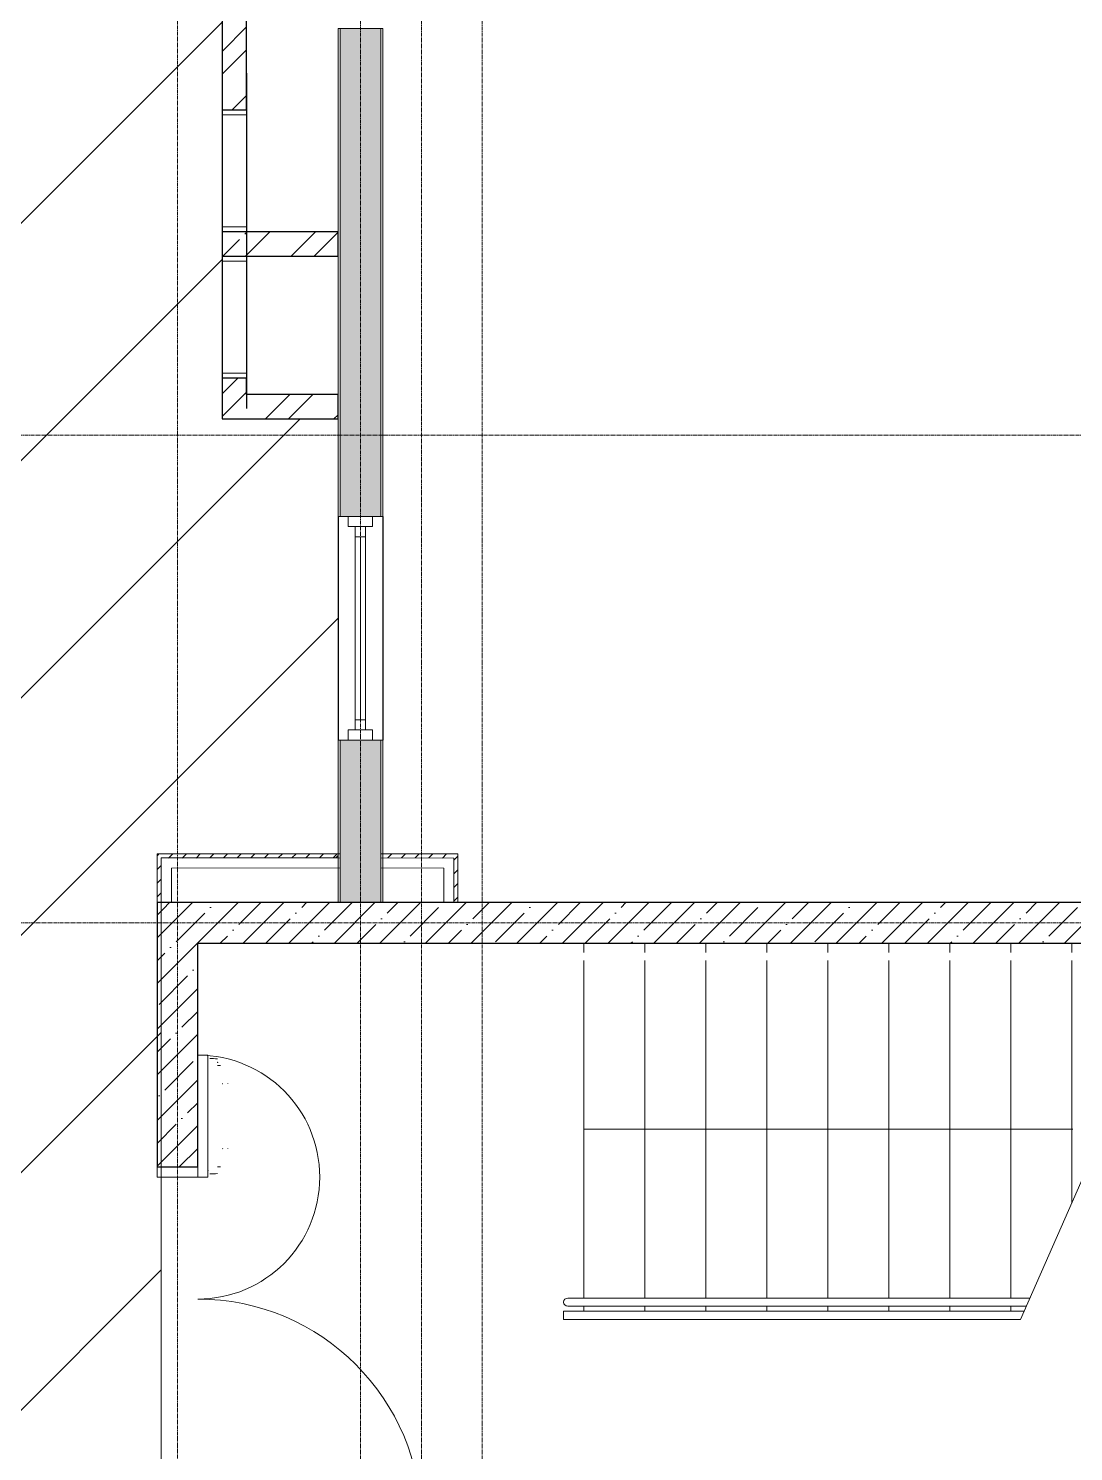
# Model space of a CAD drawing. Header units: millimetres. Extents: x -24360 to 609566, y -391049 to 148426.
# Drawn here: x 519721 to 524863, y -112102 to -105102 of the extents above; entities that cross this region are included whole.
import ezdxf

# ---------------------------------------------------------------- set-up
doc = ezdxf.new("R2010")
doc.units = ezdxf.units.MM
doc.linetypes.add('CENTER2', pattern=[28.575, 19.05, -3.175, 3.175, -3.175])
for name, color, linetype, lineweight in [('АР_Двери_внутренние', 5, 'Continuous', 9), ('АР_Двери_внутренние_антипаника', 7, 'Continuous', 0), ('АР_Окна', 4, 'Continuous', 5), ('АР_Стены ГКЛ', 1, 'Continuous', 15), ('АР_Стены ЖБ', 7, 'Continuous', 30), ('АР_Стены кирпич', 32, 'Continuous', 25), ('АР_Стены ПЕНОблок', 52, 'Continuous', 20), ('АР_Тонкая', 254, 'Continuous', 5), ('АР_Ф_ЛК', 7, 'Continuous', 5), ('АР_Штриховка', 8, 'Continuous', 0), ('Двери кабины', 252, 'Continuous', 0), ('Потолок штриховка', 200, 'Continuous', 15)]:
    doc.layers.add(name, color=color, linetype=linetype, lineweight=lineweight)
for name, color, linetype, lineweight, true_color in [('АР_Оси_РД_100', 7, 'Continuous', 0, 0x525252), ('РД_Витраж_вн', 7, 'Continuous', 25, 0x148aff), ('РД_проем_инж перемыч_фахверк', 7, 'Continuous', 18, 0xff1f1f)]:
    doc.layers.add(name, color=color, linetype=linetype, lineweight=lineweight, true_color=true_color)
doc.layers.add('РД_Проем', color=230, linetype='Continuous', lineweight=0, plot=False)
doc.layers.add('РД_проем_инж перемыч_подсчет', color=50, linetype='Continuous', lineweight=30, plot=False)

msp = doc.modelspace()

# ---------------------------------------------------------------- hatches: boundary and pattern name
at = {"layer": 'АР_Стены ГКЛ', "linetype": 'Continuous', "lineweight": 0, "true_color": 0x000000}
h = msp.add_hatch(dxfattribs=at)
h.set_pattern_fill('ANSI31', color=18, scale=15, style=0)
h.set_pattern_definition([(45, (509053.93, -143101.687), (-33.67596, 33.67596), [])])
h.paths.add_polyline_path([(520353.896, -109162.4), (520373.899, -109182.373), (521253.864, -109181.163), (521253.836, -109161.163)], flags=0)
h = msp.add_hatch(dxfattribs=at)
h.set_pattern_fill('ANSI31', color=18, scale=15, style=0)
h.set_pattern_definition([(45, (509053.93, -143101.687), (-33.67596, 33.67596), [])])
h.paths.add_polyline_path([(520353.932, -109401.68), (520373.932, -109401.677), (520373.899, -109182.373), (520353.896, -109162.4)], flags=0)
h = msp.add_hatch(dxfattribs=at)
h.set_pattern_fill('ANSI31', color=18, scale=15, angle=-360, style=0)
h.set_pattern_definition([(45, (509053.93, -143101.687), (-33.67596, 33.67596), [])])
h.paths.add_polyline_path([(521454.154, -109161.163), (521454.091, -109181.163), (521813.956, -109182.302), (521833.959, -109162.366)], flags=0)
h = msp.add_hatch(dxfattribs=at)
h.set_pattern_fill('ANSI31', color=18, scale=15, angle=-360, style=0)
h.set_pattern_definition([(45, (509053.93, -143101.687), (-33.67596, 33.67596), [])])
h.paths.add_polyline_path([(521833.959, -109162.366), (521813.956, -109182.302), (521813.925, -109401.676), (521833.925, -109401.679)], flags=0)
at = {"layer": 'АР_Штриховка', "linetype": 'Continuous', "lineweight": 0, "true_color": 0x000000}
h = msp.add_hatch(dxfattribs=at)
h.set_pattern_fill('ANSI32', color=18, scale=25, style=0)
h.set_pattern_definition([(45, (509053.93, -143101.69), (-168.3798, 168.3798), []), (45, (509166.19, -143101.69), (-168.3798, 168.3798), [])])
h.paths.add_polyline_path([(520673.933, -107021.687), (520793.934, -106901.687), (520793.934, -106821.687), (520673.934, -106821.687)], flags=0)
h.paths.add_polyline_path([(520673.935, -106221.687), (520793.935, -106221.687), (520763.935, -106141.687), (520673.935, -106101.687)], flags=0)
h.paths.add_polyline_path([(520673.937, -105501.687), (520793.937, -105501.687), (520793.938, -104901.686), (520763.938, -104821.686), (520673.938, -104781.685)], flags=0)
h.paths.add_polyline_path([(520673.938, -104781.685), (520763.938, -104821.686), (520793.938, -104781.686), (520793.939, -104411.687), (520673.939, -104411.687)], flags=0)
h = msp.add_hatch(dxfattribs=at)
h.set_pattern_fill('AR-CONC', color=18, angle=-315, style=0)
h.set_pattern_definition([(95, (509053.93, -143101.69), (140.09465, 117.5534), [19.05, -209.55]), (40, (509053.93, -143101.69), (-160.01845, 110.1767), [15.24, -167.6406]), (145.45144, (509065.6, -143091.89), (-19.9238, 227.7301), [16.19, -178.09024]), (91.1842, (509018.01, -143065.77), (221.4102, 161.9534), [28.575, -314.325]), (141.63556, (509036.46, -143052.27), (-7.0866, 342.8268), [24.285, -267.1356]), (36.18415, (509018, -143065.77), (-7.0866, 342.8268), [22.86, -251.4597]), (66, (509044.95, -143056.79), (179.52, 34.89515), [19.05, -209.55]), (11, (509044.95, -143056.79), (-86.5399, 173.9412), [15.24, -167.64]), (116.45145, (509059.91, -143053.88), (92.98005, 208.83634), [16.19, -178.0899]), (82.5, (509053.93, -143101.69), (-57.60547, 61.97341), [0, -165.608, 0, -170.18, 0, -168.275]), (52.5, (509053.93, -143101.69), (-23.58973, 118.087), [0, -97.028, 0, -161.798, 0, -64.135]), (12.5, (509013.88, -143141.74), (99.92786, 91.8262), [0, -63.5, 0, -198.12, 0, -262.89]), (2.5, (508995.92, -143159.7), (86.7639, 122.7224), [0, -82.55, 0, -131.572, 0, -186.69])])
h.paths.add_polyline_path([(521453.932, -105101.687), (521253.932, -105101.687), (521253.932, -106101.687), (521453.932, -106101.687)], flags=0)
h.paths.add_polyline_path([(521453.932, -106101.687), (521253.932, -106101.687), (521253.932, -106901.687), (521453.932, -106901.687)], flags=0)
h.paths.add_polyline_path([(521453.932, -106901.687), (521253.932, -106901.687), (521253.932, -107501.687), (521453.932, -107501.687)], flags=0)
h.paths.add_polyline_path([(521453.932, -108601.687), (521253.932, -108601.687), (521253.932, -109401.687), (521453.932, -109401.687)], flags=0)
h = msp.add_hatch(dxfattribs=at)
h.set_pattern_fill('ANSI32', color=18, scale=25, angle=-360, style=0)
h.set_pattern_definition([(45, (509053.93, -143101.69), (-168.3798, 168.3798), []), (45, (509166.19, -143101.69), (-168.3798, 168.3798), [])])
h.paths.add_polyline_path([(521243.932, -106221.687), (521243.932, -106101.687), (520793.935, -106101.687), (520763.935, -106141.687), (520793.935, -106221.687)], flags=0)
h = msp.add_hatch(dxfattribs=at)
h.set_pattern_fill('ANSI32', color=18, scale=25, angle=360, style=0)
h.set_pattern_definition([(45, (509053.93, -143101.69), (-168.3798, 168.3798), []), (45, (509166.19, -143101.69), (-168.3798, 168.3798), [])])
h.paths.add_polyline_path([(521243.932, -107021.687), (521243.932, -106901.687), (520793.934, -106901.687), (520673.933, -107021.687)], flags=0)
at = {"layer": 'АР_Штриховка', "linetype": 'Continuous', "lineweight": 5, "true_color": 0x000000}
h = msp.add_hatch(dxfattribs=at)
h.set_pattern_fill('ANSI35', color=18, scale=25, style=0)
h.set_pattern_definition([(45, (509053.93, -143101.69), (-112.2532, 112.2532), []), (45, (509166.19, -143101.69), (-112.2532, 112.2532), [198.4375, -39.6875, 0, -39.6875])])
h.paths.add_polyline_path([(520353.932, -113801.687), (520553.932, -113601.687), (520553.932, -112501.687), (520353.932, -112501.687)], flags=0)
h.paths.add_polyline_path([(520353.932, -110701.687), (520553.932, -110701.687), (520553.932, -109601.687), (520353.932, -109401.687)], flags=0)
h = msp.add_hatch(dxfattribs=at)
h.set_pattern_fill('ANSI35', color=18, scale=25, angle=-360, style=0)
h.set_pattern_definition([(45, (509053.93, -143101.69), (-112.2532, 112.2532), []), (45, (509166.19, -143101.69), (-112.2532, 112.2532), [198.4375, -39.6875, 0, -39.6875])])
h.paths.add_polyline_path([(520353.932, -109401.687), (520553.932, -109601.687), (529053.932, -109601.687), (529253.932, -109401.687)], flags=0)
at = {"layer": 'Потолок штриховка'}
h = msp.add_hatch(dxfattribs=at)
h.set_pattern_fill('ANSI31', color=256, scale=260)
h.paths.add_polyline_path([(516953.932, -116511.687), (516963.932, -106921.687), (517683.935, -106921.685), (517693.932, -104421.687), (520673.939, -104421.694), (520673.933, -107021.687), (521243.932, -107021.687), (521243.932, -109181.176), (520373.899, -109181.31), (520373.899, -117701.687), (529253.932, -117701.684), (529253.932, -116801.687), (535853.932, -116851.687), (535853.932, -117101.687), (536553.932, -117101.687), (536553.932, -121401.687), (535853.932, -121401.687), (535853.932, -121691.687), (521253.932, -121691.687), (521243.932, -129481.687), (516853.932, -129481.687), (516963.932, -129481.687), (516963.932, -120191.687), (509173.932, -120191.687), (509173.932, -116511.692)])

# ---------------------------------------------------------------- linework, layer by layer
at = {"layer": 'АР_Двери_внутренние', "color": 18, "linetype": 'Continuous', "lineweight": 9, "true_color": 0x000000}
for points in [[(520553.932, -110151.687), (520603.932, -110151.687), (520603.932, -110751.687), (520553.932, -110751.687)], [(520353.932, -110751.687), (520353.932, -110701.687), (520553.932, -110701.687), (520553.932, -110751.687)]]:
    msp.add_lwpolyline(points, close=True, dxfattribs=at)
msp.add_arc((520553.932, -110751.687), 600, 270, 90, dxfattribs=at)
at = {"layer": 'АР_Двери_внутренние', "color": 18, "linetype": 'Continuous', "lineweight": 9, "true_color": 0x000000, "extrusion": (0, 0, -1)}
msp.add_arc((-520553.932, -112451.687), 1100, 90, 270, dxfattribs=at)
at = {"layer": 'АР_Двери_внутренние_антипаника', "color": 18, "linetype": 'Continuous', "true_color": 0x000000}
for centre, radius, start, end in [((520596.532, -111168.409), 1000, 86.92187, 89.03769), ((520593.234, -109204.989), 1000, 273.30824, 274.12158), ((520676.607, -110291.687), 1, 180, 270), ((520701.074, -110291.687), 1, 270, 0), ((520676.607, -110612.687), 1, 90, 180), ((520701.074, -110612.687), 1, 0, 90), ((520596.532, -109735.964), 1000, 270.96231, 273.07813), ((520593.234, -111699.385), 1000, 85.87842, 86.69176)]:
    msp.add_arc(centre, radius, start, end, dxfattribs=at)
for p in [(520651.882, -110186.687), (520603.932, -110717.687)]:
    msp.add_point(p, dxfattribs=at)
at = {"layer": 'АР_Окна', "color": 18, "linetype": 'Continuous', "lineweight": 5, "true_color": 0x000000}
for p, q in [((521243.932, -108601.687), (521243.932, -107501.687)), ((521463.932, -108601.687), (521463.932, -107501.687)), ((521378.932, -107601.687), (521328.932, -107601.687)), ((521353.932, -108501.687), (521353.932, -107601.687)), ((521378.932, -108501.687), (521328.932, -108501.687))]:
    msp.add_line(p, q, dxfattribs=at)
for points in [[(521293.932, -107551.687), (521293.932, -107501.687), (521413.932, -107501.687), (521413.932, -107551.687)], [(521378.932, -108551.687), (521328.932, -108551.687), (521328.932, -107551.687), (521378.932, -107551.687)], [(521293.932, -108551.687), (521293.932, -108601.687), (521413.932, -108601.687), (521413.932, -108551.687)]]:
    msp.add_lwpolyline(points, close=True, dxfattribs=at)
at = {"layer": 'АР_Оси_РД_100', "linetype": 'CENTER2'}
for p, q in [((538608.933, -107101.687), (503098.975, -107101.687)), ((538608.933, -109501.687), (503098.975, -109501.687))]:
    msp.add_line(p, q, dxfattribs=at)
for points in [[(521054.052, -133315.052), (521353.933, -132915.052), (521353.933, -99301.687)], [(521653.933, -133315.052), (521653.933, -99431.687)], [(522253.933, -133315.052), (521953.933, -132915.052), (521953.933, -99451.569)], [(520453.933, -100201.687), (520453.933, -133315.052)]]:
    msp.add_lwpolyline(points, dxfattribs=at)
at = {"layer": 'АР_Стены ГКЛ', "color": 18, "linetype": 'Continuous', "lineweight": 5, "true_color": 0x000000}
for p, q in [((521253.836, -109161.163), (520353.896, -109162.4)), ((520353.896, -109162.4), (520353.932, -109401.68)), ((521253.864, -109181.163), (520373.899, -109182.373)), ((520373.899, -109182.373), (521253.864, -109181.163)), ((520373.899, -109182.373), (520373.932, -109401.677)), ((520373.932, -109401.677), (520373.899, -109182.373)), ((521253.864, -109181.163), (521253.836, -109161.163)), ((521253.932, -109231.163), (521253.864, -109181.163)), ((521454.091, -109181.163), (521453.932, -109231.163)), ((521454.154, -109161.163), (521454.091, -109181.163)), ((521813.956, -109182.302), (521454.091, -109181.163)), ((521454.091, -109181.163), (521813.956, -109182.302)), ((521833.959, -109162.366), (521454.154, -109161.163)), ((521813.925, -109401.676), (521813.956, -109182.302)), ((521813.956, -109182.302), (521813.925, -109401.676)), ((521833.925, -109401.679), (521833.959, -109162.366)), ((520423.906, -109232.304), (521253.932, -109231.163)), ((520423.932, -109401.669), (520423.906, -109232.304)), ((521453.932, -109231.163), (521763.949, -109232.144)), ((521763.949, -109232.144), (521763.925, -109401.669)), ((520353.932, -109401.68), (520373.932, -109401.677)), ((520373.932, -109401.677), (520423.932, -109401.669)), ((521763.925, -109401.669), (521813.925, -109401.676)), ((521813.925, -109401.676), (521833.925, -109401.679))]:
    msp.add_line(p, q, dxfattribs=at)
at = {"layer": 'АР_Стены ЖБ', "color": 18, "linetype": 'Continuous', "lineweight": 30, "true_color": 0x000000}
for p, q in [((520353.932, -109401.687), (520353.932, -110701.687)), ((529253.932, -109401.687), (520353.932, -109401.687)), ((520553.932, -110701.687), (520553.932, -109601.687)), ((520553.932, -109601.687), (529053.932, -109601.687)), ((520353.932, -110701.687), (520553.932, -110701.687))]:
    msp.add_line(p, q, dxfattribs=at)
at = {"layer": 'АР_Стены кирпич', "color": 18, "linetype": 'Continuous', "lineweight": 25, "true_color": 0x000000}
for p, q in [((520673.938, -104781.685), (520673.937, -105501.687)), ((520793.937, -105501.687), (520793.938, -104901.686)), ((520673.937, -105501.687), (520793.937, -105501.687)), ((520673.935, -106101.687), (520673.935, -106221.687)), ((521243.932, -106101.687), (520793.935, -106101.687)), ((521243.932, -106221.687), (521243.932, -106101.687)), ((520673.935, -106221.687), (520793.935, -106221.687)), ((520793.935, -106221.687), (521243.932, -106221.687)), ((520673.934, -106821.687), (520673.933, -107021.687)), ((520793.934, -106821.687), (520673.934, -106821.687)), ((520793.934, -106901.687), (520793.934, -106821.687)), ((521243.932, -106901.687), (520793.934, -106901.687)), ((521243.932, -107021.687), (521243.932, -106901.687)), ((520673.933, -107021.687), (521243.932, -107021.687))]:
    msp.add_line(p, q, dxfattribs=at)
at = {"layer": 'АР_Стены кирпич', "color": 18, "linetype": 'Continuous', "lineweight": 0, "true_color": 0x000000}
for p, q in [((520673.937, -105501.687), (520673.935, -106101.687)), ((520793.935, -106101.687), (520793.937, -105501.687)), ((520673.935, -106221.687), (520673.934, -106821.687)), ((520793.934, -106821.687), (520793.935, -106221.687))]:
    msp.add_line(p, q, dxfattribs=at)
at = {"layer": 'АР_Стены кирпич', "color": 18, "true_color": 0x000000}
msp.add_line((520793.935, -106101.687), (520673.935, -106101.687), dxfattribs=at)
at = {"layer": 'АР_Стены ПЕНОблок', "color": 18, "linetype": 'Continuous', "lineweight": 20, "true_color": 0x000000}
for p, q in [((521453.932, -105101.687), (521253.932, -105101.687)), ((521253.932, -105101.687), (521253.932, -106101.687)), ((521453.932, -106101.687), (521453.932, -105101.687)), ((521253.932, -106101.687), (521253.932, -106901.687)), ((521453.932, -106901.687), (521453.932, -106101.687)), ((521253.932, -106901.687), (521253.932, -107501.687)), ((521453.932, -107501.687), (521453.932, -106901.687)), ((521253.932, -107501.687), (521453.932, -107501.687)), ((521453.932, -108601.687), (521253.932, -108601.687)), ((521253.932, -108601.687), (521253.932, -109401.687)), ((521453.932, -109401.687), (521453.932, -108601.687)), ((521253.932, -109401.687), (521453.932, -109401.687))]:
    msp.add_line(p, q, dxfattribs=at)
at = {"layer": 'АР_Тонкая', "color": 18, "linetype": 'Continuous', "lineweight": 0, "true_color": 0x000000}
for p, q in [((521253.932, -105101.687), (521243.932, -105101.687)), ((521243.932, -105101.687), (521243.932, -106101.687)), ((521253.932, -106101.687), (521253.932, -105101.687)), ((521463.932, -105101.687), (521453.932, -105101.687)), ((521453.932, -105101.687), (521453.932, -106101.687)), ((521463.932, -106101.687), (521463.932, -105101.687)), ((521243.932, -106101.687), (521243.932, -106221.687)), ((521253.932, -106901.687), (521253.932, -106101.687)), ((521453.932, -106101.687), (521453.932, -106901.687)), ((521463.932, -106901.687), (521463.932, -106101.687)), ((521243.932, -106221.687), (521243.932, -106901.687)), ((521243.932, -106901.687), (521243.932, -107501.687)), ((521253.932, -107501.687), (521253.932, -106901.687)), ((521453.932, -106901.687), (521453.932, -107501.687)), ((521463.932, -107501.687), (521463.932, -106901.687)), ((521243.932, -107501.687), (521253.932, -107501.687)), ((521453.932, -107501.687), (521463.932, -107501.687)), ((521253.932, -108601.687), (521243.932, -108601.687)), ((521243.932, -108601.687), (521243.932, -109401.687)), ((521253.932, -109401.687), (521253.932, -108601.687)), ((521463.932, -108601.687), (521453.932, -108601.687)), ((521453.932, -108601.687), (521453.932, -109401.687)), ((521463.932, -109401.687), (521463.932, -108601.687)), ((521243.932, -109401.687), (521253.932, -109401.687)), ((521453.932, -109401.687), (521463.932, -109401.687))]:
    msp.add_line(p, q, dxfattribs=at)
at = {"layer": 'АР_Тонкая', "color": 18, "true_color": 0x000000}
msp.add_line((524601.555, -111451.687), (524958.833, -110641.07), dxfattribs=at)
at = {"layer": 'АР_Ф_ЛК', "color": 18, "true_color": 0x000000}
for p, q in [((522453.932, -109646.687), (522453.932, -109601.687)), ((522753.932, -109646.687), (522753.932, -109601.687)), ((523053.932, -109646.687), (523053.932, -109601.687)), ((523353.932, -109646.687), (523353.932, -109601.687)), ((523653.932, -109646.687), (523653.932, -109601.687)), ((523953.932, -109646.687), (523953.932, -109601.687)), ((524253.932, -109646.687), (524253.932, -109601.687)), ((524553.932, -109646.687), (524553.932, -109601.687)), ((524853.932, -109646.687), (524853.932, -109601.687)), ((522453.932, -111346.687), (522453.932, -109686.687)), ((522753.932, -111346.687), (522753.932, -109686.687)), ((523053.932, -111346.687), (523053.932, -109686.687)), ((523353.932, -111346.687), (523353.932, -109686.687)), ((523653.932, -111346.687), (523653.932, -109686.687)), ((523953.932, -111346.687), (523953.932, -109686.687)), ((524253.932, -111346.687), (524253.932, -109686.687)), ((524553.932, -111346.687), (524553.932, -109686.687)), ((524853.932, -110879.076), (524853.932, -109686.687)), ((524393.411, -110516.687), (522453.932, -110516.687)), ((524859.659, -110516.687), (524393.411, -110516.687)), ((524619.185, -111411.687), (522353.932, -111411.687)), ((522353.932, -111411.687), (522353.932, -111451.687)), ((522453.932, -111411.687), (522453.932, -111386.687)), ((522753.932, -111411.687), (522753.932, -111386.687)), ((523053.932, -111411.687), (523053.932, -111386.687)), ((523353.932, -111411.687), (523353.932, -111386.687)), ((523653.932, -111411.687), (523653.932, -111386.687)), ((523953.932, -111411.687), (523953.932, -111386.687)), ((524253.932, -111411.687), (524253.932, -111386.687)), ((524553.932, -111411.687), (524553.932, -111386.687)), ((522353.932, -111451.687), (524601.555, -111451.687))]:
    msp.add_line(p, q, dxfattribs=at)
at = {"layer": 'АР_Ф_ЛК', "color": 18, "lineweight": 9, "true_color": 0x000000}
for p, q in [((524647.834, -111346.687), (522373.932, -111346.687)), ((524630.204, -111386.687), (522373.932, -111386.687))]:
    msp.add_line(p, q, dxfattribs=at)
msp.add_arc((522373.932, -111366.687), 20, 90, 270, dxfattribs=at)
at = {"layer": 'Двери кабины', "color": 18, "linetype": 'Continuous', "lineweight": 0, "true_color": 0x000000}
for points in [[(520793.937, -105526.687), (520793.937, -105501.687), (520673.937, -105501.687), (520673.937, -105526.687)], [(520793.935, -106076.687), (520793.935, -106101.687), (520673.935, -106101.687), (520673.935, -106076.687)], [(520793.935, -106246.687), (520793.935, -106221.687), (520673.935, -106221.687), (520673.935, -106246.687)], [(520793.934, -106796.687), (520793.934, -106821.687), (520673.934, -106821.687), (520673.934, -106796.687)]]:
    msp.add_lwpolyline(points, close=True, dxfattribs=at)
at = {"layer": 'Потолок штриховка'}
msp.add_lwpolyline([(517693.932, -104421.687), (520673.939, -104421.694), (520673.933, -107021.687), (521243.932, -107021.687), (521243.932, -109181.176), (520373.899, -109181.31), (520373.899, -117701.687), (529253.932, -117701.684), (529253.932, -116801.687), (535853.932, -116851.687), (535853.932, -117101.687), (536553.932, -117101.687), (536553.932, -121401.687), (535853.932, -121401.687), (535853.932, -121691.687), (521253.932, -121691.687), (521243.932, -129481.687), (516853.932, -129481.687)], dxfattribs=at)
at = {"layer": 'РД_Витраж_вн', "color": 18, "linetype": 'Continuous', "lineweight": 25, "true_color": 0x000000}
for p, q in [((521243.932, -107501.687), (521243.932, -108601.687)), ((521463.932, -107501.687), (521463.932, -108601.687))]:
    msp.add_line(p, q, dxfattribs=at)
at = {"layer": 'РД_Проем', "color": 18, "linetype": 'Continuous', "lineweight": 0, "true_color": 0x000000}
for p, q in [((520673.937, -105501.687), (520673.935, -106101.687)), ((520793.937, -105501.687), (520793.935, -106101.687)), ((520673.935, -106221.687), (520673.934, -106821.687)), ((520793.935, -106221.687), (520793.934, -106821.687)), ((521243.932, -107501.687), (521243.932, -108601.687)), ((521463.932, -107501.687), (521463.932, -108601.687))]:
    msp.add_line(p, q, dxfattribs=at)
at = {"layer": 'РД_проем_инж перемыч_подсчет', "color": 18, "linetype": 'Continuous', "lineweight": 30, "true_color": 0x000000}
for p, q in [((520673.937, -105321.687), (520673.933, -106971.687)), ((520793.937, -105321.687), (520793.933, -106971.687))]:
    msp.add_line(p, q, dxfattribs=at)
at = {"layer": 'РД_проем_инж перемыч_фахверк', "color": 18, "linetype": 'Continuous', "lineweight": 18, "true_color": 0x000000}
for p, q in [((521243.932, -107501.687), (521243.932, -108601.687)), ((521463.932, -107501.687), (521463.932, -108601.687))]:
    msp.add_line(p, q, dxfattribs=at)

doc.saveas('drawing.dxf')
